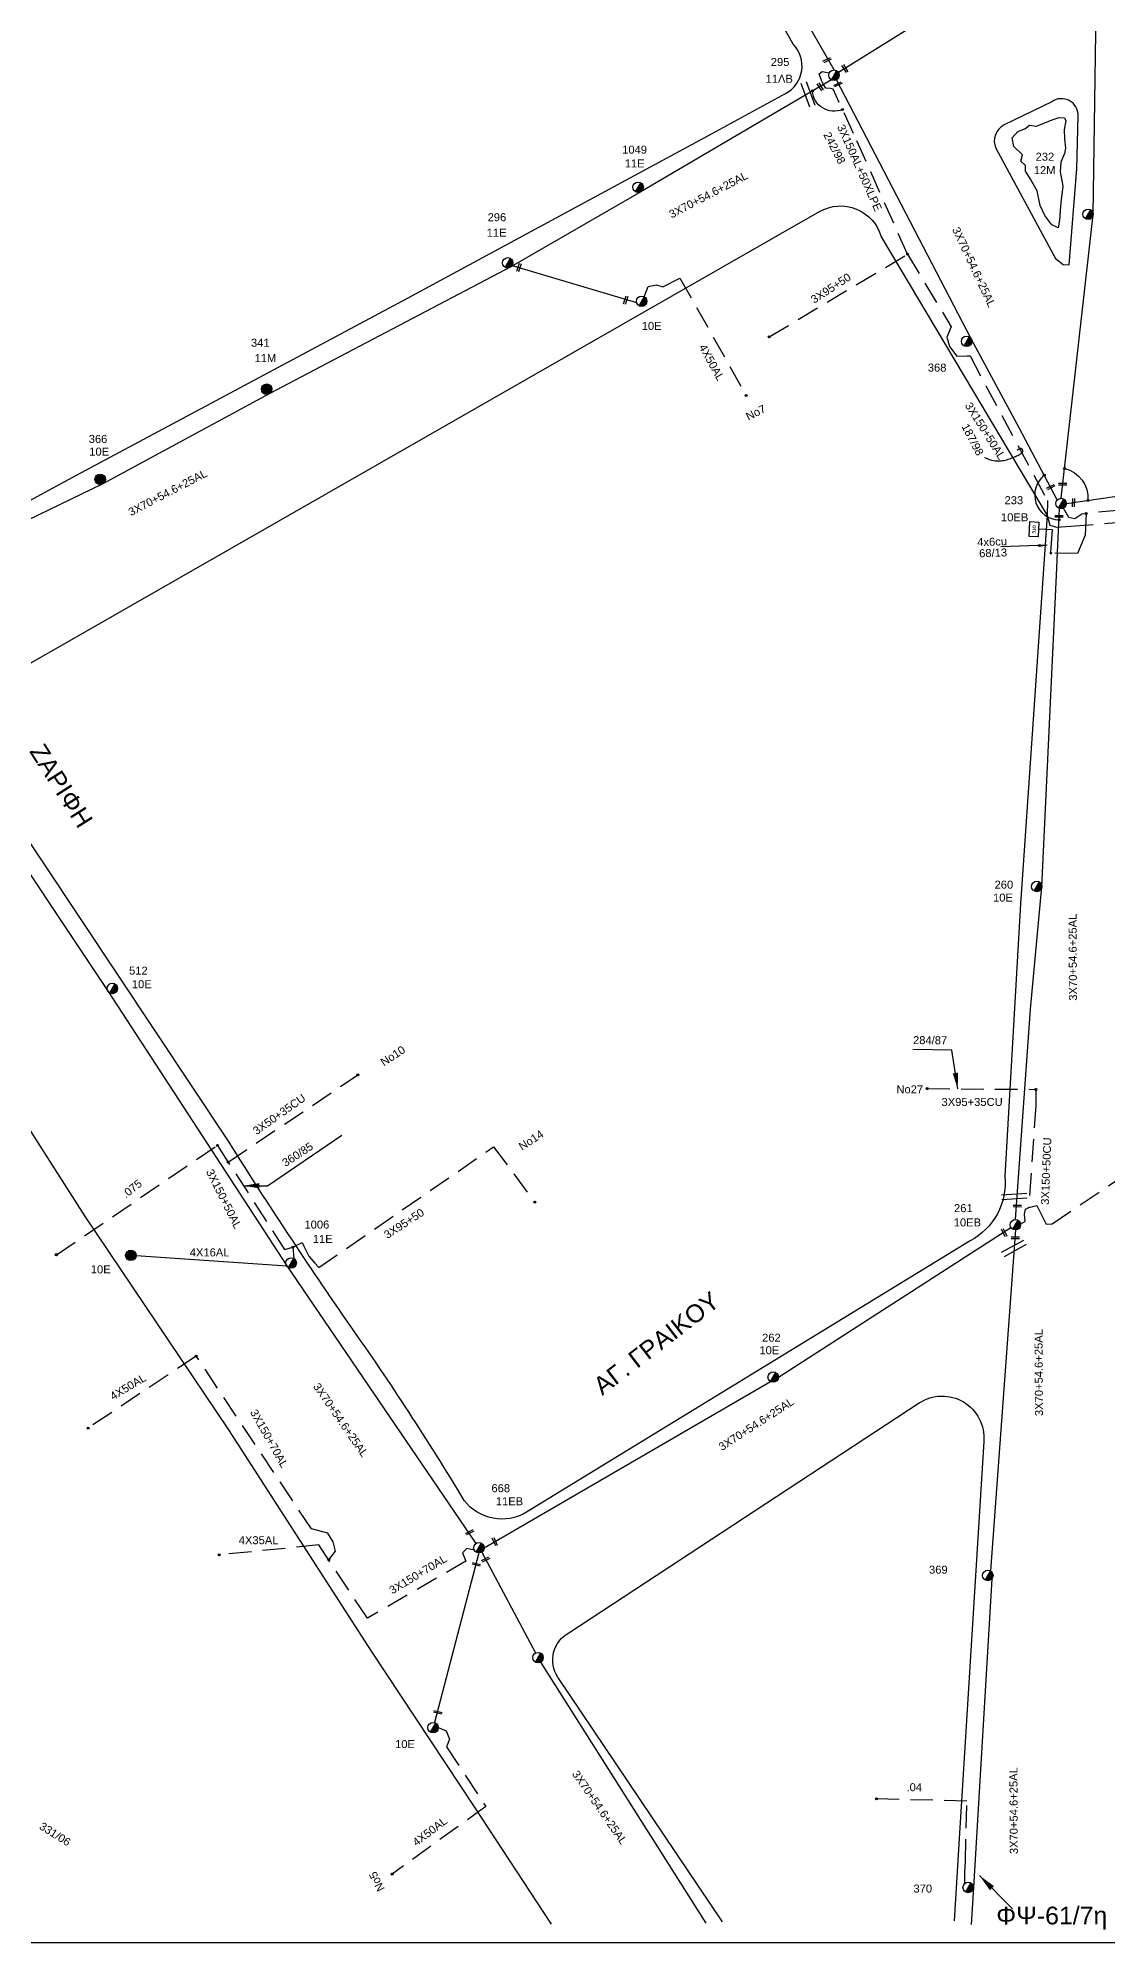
# Model space of a CAD drawing. Header units: millimetres. Extents: x 951 to 2109, y 727 to 2273.
# Drawn here: x 1308.9 to 1429.2, y 730.8 to 945 of the extents above; entities that cross this region are included whole.
import ezdxf

# ---------------------------------------------------------------- set-up
doc = ezdxf.new("R2010")
doc.units = ezdxf.units.MM
doc.linetypes.add('DASHED', pattern=[19.05, 12.7, -6.35])
for name, color, linetype in [('Pillar OTE', 7, 'Continuous'), ('Άγνωστα', 7, 'Continuous'), ('Γέφυρες Εναέριου Δικτύου', 7, 'Continuous'), ('Γυμνά εναέρια ΧΤ (3Φ)   3x50+35CU', 7, 'Continuous'), ('Γυμνά εναέρια ΧΤ (3Φ)   4x35AL', 7, 'Continuous'), ('Εναέρια παροχή ΧΤ 4x16', 7, 'SYN_LINE'), ('Επιγραφές - Σχήματα', 7, 'Continuous'), ('Καλώδια ΧΤ   3x150+50AL', 7, 'DASHED'), ('Καλώδια ΧΤ   3x150+70AL', 7, 'DASHED'), ('Καλώδια ΧΤ   3x150AL+50XLPE', 7, 'DASHED'), ('Καλώδια ΧΤ   3x95+35 CU', 7, 'DASHED'), ('Καλώδια ΧΤ   4x50AL', 7, 'DASHED'), ('Μηχανική τομή', 7, 'Continuous'), ('Στύλος Ξύλινος', 7, 'Continuous'), ('Στύλος Ξύλινος @ 1', 7, 'Continuous'), ('Στύλος ΦΜ', 7, 'Continuous'), ('Στύλος ΦΜ @ 1', 7, 'Continuous'), ('Συνδέσεις', 7, 'Continuous'), ('Συνεστραμμένα ΧΤ   3x70+54.6+25 AL', 7, 'SYN_LINE'), ('Τομή', 7, 'Continuous'), ('Υπόβαθρο ΔΕΗ', 7, 'Continuous'), ('Υπόγεια Καλώδια Δικτύου ΧΤ   .04', 7, 'DASHED'), ('Υπόγεια Καλώδια Δικτύου ΧΤ   .075', 7, 'DASHED'), ('Υπόγεια Καλώδια Δικτύου ΧΤ   .15', 7, 'DASHED'), ('Υπόγεια καλώδια Δικτύου ΧΤ και Παρ. ΧΤ - 3X150+70 AL', 7, 'DASHED'), ('Υπόγεια καλώδια Παροχών ΧΤ   4x50AL', 7, 'DASHED')]:
    doc.layers.add(name, color=color, linetype=linetype)
doc.styles.get("Standard").update_dxf_attribs({"font": 'arial.ttf'})
doc.linetypes.add('SYN_LINE', pattern='A,0.5,-0.0001,["/\\/\\/\\/",Standard,S=0.1,R=0,X=0,Y=-0.05],-0.25', length=0.7501)
doc.dimstyles.new('ISO-25', dxfattribs={"dimtxt": 2.5, "dimasz": 2.5, "dimexe": 1.25, "dimexo": 0.625, "dimtad": 1, "dimtxsty": 'Standard', "dimcen": 2.5, "dimadec": 0, "dimazin": 0, "dimtfac": 1, "dimtmove": 0, "dimatfit": 3, "dimfxl": 1, "dimarcsym": 0})

# ---------------------------------------------------------------- blocks, each defined once
blk = doc.blocks.new('ΥΠΑΡΧΩΝ ΤΣΙΜΕΝΤΕΝΙΟΣ ΣΤΥΛΟΣ')
at = {"layer": 'Στύλος ΦΜ'}
blk.add_hatch(color=7, dxfattribs=at).paths.add_polyline_path([(-1.29, -2.28, 0.574793), (2.62, 0, 0.268822), (1.3, 2.27)])
at = {"layer": 'Στύλος ΦΜ', "color": 7}
blk.add_line((-1.29, -2.28), (1.3, 2.27), dxfattribs=at)
blk.add_circle((0, 0), 2.62, dxfattribs=at)
at = {"layer": 'Στύλος ΦΜ', "flags": 4}
for tag, p in [('ΑΡΙΘΜΟΣ', (-4.68, 8.05)), ('ΤΥΠΟΣ', (-4.91, 3.03))]:
    blk.add_attdef(tag, p, '', height=4, dxfattribs=at)
blk = doc.blocks.new('ΥΠΑΡΧΩΝ ΞΥΛΙΝΟΣ ΣΤΥΛΟΣ')
at = {"layer": 'Στύλος Ξύλινος'}
h = blk.add_hatch(color=7, dxfattribs=at)
h.paths.add_polyline_path([(-2.62, 0, 0.270008), (-1.29, -2.28), (1.3, 2.27, 0.576266)])
h.paths.add_polyline_path([(-1.29, -2.28, 0.574793), (2.62, 0, 0.268822), (1.3, 2.27)])
at = {"layer": 'Στύλος Ξύλινος', "color": 7}
blk.add_line((-1.29, -2.28), (1.3, 2.27), dxfattribs=at)
blk.add_circle((0, 0), 2.62, dxfattribs=at)
at = {"layer": 'Στύλος Ξύλινος', "flags": 4}
for tag, p in [('ΑΡΙΘΜΟΣ', (-4.91, 8.6)), ('ΤΥΠΟΣ', (-4.85, 3.39))]:
    blk.add_attdef(tag, p, '', height=4, dxfattribs=at)
blk = doc.blocks.new('ΜΗΧΑΝΙΚΗ ΤΟΜΗ')
at = {"layer": 'Μηχανική τομή', "ltscale": 40}
for p, q in [((-1.89, 0.78), (1.89, 0.78)), ((1.89, 0), (-1.89, 0))]:
    blk.add_line(p, q, dxfattribs=at)
blk = doc.blocks.new('ΤΟΜΗ')
at = {"layer": 'Τομή', "ltscale": 40}
for p, q in [((-5.68, 0), (5.68, 0)), ((5.68, -2.33), (-5.68, -2.33))]:
    blk.add_line(p, q, dxfattribs=at)
blk = doc.blocks.new('_ΣΥΝΔΕΣΗ')
at = {"layer": 'Συνδέσεις', "linetype": 'SYN_LINE', "ltscale": 40}
blk.add_hatch(color=256, dxfattribs=at).paths.add_polyline_path([(0.5, -0.01, 1), (-0.5, -0.01, 1)])
at = {"layer": 'Συνδέσεις'}
blk.add_circle((0, -0.01), 0.5, dxfattribs=at)
blk = doc.blocks.new('TSONTA XT1')
at = {"ltscale": 40}
h = blk.add_hatch(color=256, dxfattribs=at)
h.dxf.hatch_style = 1
h.paths.add_polyline_path([(596, 2487.7), (597.1, 2488.8), (596, 2489.9), (594.9, 2488.8)])
blk.add_lwpolyline([(594.9, 2488.8), (596, 2489.9), (597.1, 2488.8), (596, 2487.7)], close=True, dxfattribs=at)
blk = doc.blocks.new('PILLAR ΟΤΕ')
at = {"layer": 'Pillar OTE', "ltscale": 40}
blk.add_lwpolyline([(-3.31, 2.02), (3.39, 2.02), (3.39, -1.99), (-3.31, -1.99)], close=True, dxfattribs=at)
at = {"layer": 'Pillar OTE', "insert": (-1.81, 0.71), "char_height": 1.3575, "width": 109.961, "attachment_point": 1}
blk.add_mtext('{\\fArial|b1|i0|c161|p34;OTE}', dxfattribs=at)

msp = doc.modelspace()

# ---------------------------------------------------------------- linework, layer by layer
at = {"layer": 'Άγνωστα', "color": 5, "linetype": 'DASHED', "ltscale": 0.2}
msp.add_lwpolyline([(1391.108, 911.42), (1406.683, 920.725)], dxfattribs=at)
at = {"layer": 'Άγνωστα', "color": 6, "linetype": 'DASHED', "ltscale": 0.2}
msp.add_lwpolyline([(1337.536, 809.021), (1338.58, 809.543), (1338.782, 809.14), (1339.346, 808.01), (1340.02, 807.222), (1340.446, 806.725), (1360.108, 820.312), (1364.753, 814.094)], dxfattribs=at)
at = {"layer": 'Γέφυρες Εναέριου Δικτύου'}
for points in [[(1399.372, 936.994, -0.5113398), (1395.985, 939.092, -1.3945553)], [(1422.073, 895.853, 0.7073335), (1423.738, 890.834, -5.5329798)], [(1424.344, 896.63, -0.3646476), (1426.98, 893.033, -3.7673373)]]:
    msp.add_lwpolyline(points, format="xyb", dxfattribs=at)
at = {"layer": 'Γυμνά εναέρια ΧΤ (3Φ)   3x50+35CU', "color": 6, "linetype": 'DASHED', "ltscale": 0.2}
msp.add_lwpolyline([(1330.255, 818.597), (1344.834, 828.393)], dxfattribs=at)
at = {"layer": 'Γυμνά εναέρια ΧΤ (3Φ)   4x35AL', "color": 6, "linetype": 'DASHED', "ltscale": 0.2}
msp.add_lwpolyline([(1340.455, 775.527), (1329.258, 774.4)], dxfattribs=at)
at = {"layer": 'Εναέρια παροχή ΧΤ 4x16', "ltscale": 20}
msp.add_lwpolyline([(1336.858, 806.902), (1319.897, 808.061)], dxfattribs=at)
at = {"layer": 'Επιγραφές - Σχήματα'}
msp.add_lwpolyline([(951.117, 1235.249), (1948.962, 1235.249), (1948.962, 730.759), (951.117, 730.759)], close=True, dxfattribs=at)
msp.add_lwpolyline([(1419.036, 898.684), (1419.157, 898.776), (1419.252, 898.84), (1419.326, 898.879), (1419.381, 898.899), (1419.422, 898.903), (1419.45, 898.897), (1419.471, 898.883), (1419.488, 898.868), (1419.502, 898.854), (1419.516, 898.842), (1419.529, 898.83), (1419.541, 898.819), (1419.553, 898.807), (1419.564, 898.793), (1419.576, 898.778), (1419.587, 898.759), (1419.598, 898.737), (1419.609, 898.712), (1419.618, 898.684), (1419.626, 898.654), (1419.631, 898.621), (1419.633, 898.587), (1419.631, 898.551), (1419.625, 898.514), (1419.614, 898.477), (1419.596, 898.438), (1419.571, 898.399), (1419.537, 898.357), (1419.493, 898.314), (1419.437, 898.269), (1419.369, 898.221), (1419.287, 898.171), (1419.19, 898.117), (1419.08, 898.061), (1418.958, 898.004), (1418.828, 897.945), (1418.69, 897.887), (1418.547, 897.829), (1418.4, 897.772), (1418.253, 897.717), (1418.105, 897.666), (1417.958, 897.617), (1417.811, 897.573), (1417.663, 897.534), (1417.513, 897.5), (1417.362, 897.472), (1417.209, 897.45), (1417.053, 897.436), (1416.894, 897.43), (1416.728, 897.434), (1416.551, 897.452), (1416.36, 897.485), (1416.152, 897.536), (1415.923, 897.609), (1415.668, 897.704), (1415.386, 897.826)], dxfattribs=at)
at = {"layer": 'Καλώδια ΧΤ   3x150+50AL', "color": 5, "ltscale": 0.2}
msp.add_lwpolyline([(1406.683, 920.725), (1411.606, 912.547), (1411.103, 911.403), (1411.413, 910.329), (1412.24, 909.275), (1413.377, 909.296), (1413.713, 909.296), (1422.423, 893.034), (1422.394, 891.351), (1422.698, 890.262), (1423.426, 890.008), (1424.499, 890.08), (1425.056, 890.118), (1437.704, 891.185), (1449.285, 873.482), (1448.844, 872.238), (1448.946, 870.883), (1449.356, 869.477), (1450.368, 868.49), (1451.705, 868.25), (1452.562, 868.364), (1453.057, 868.696)], dxfattribs=at)
at = {"layer": 'Καλώδια ΧΤ   3x150+50AL', "color": 6, "ltscale": 0.2}
msp.add_lwpolyline([(1329.048, 820.469), (1336.601, 808.754), (1337.536, 809.021), (1337.63, 807.755)], dxfattribs=at)
at = {"layer": 'Καλώδια ΧΤ   3x150+70AL', "color": 30, "ltscale": 0.2}
msp.add_lwpolyline([(1452.769, 869.125), (1451.474, 869.01), (1450.588, 869.332), (1449.921, 870.091), (1449.621, 871.39), (1449.736, 872.529), (1450.105, 873.265), (1444.999, 881.512), (1438.634, 891.693), (1438.193, 892.397), (1436.373, 892.523), (1434.504, 892.338), (1426.312, 891.5), (1425.507, 890.947), (1424.823, 891.098), (1424.243, 892.16)], dxfattribs=at)
at = {"layer": 'Καλώδια ΧΤ   3x150+70AL', "color": 6, "ltscale": 0.2}
msp.add_lwpolyline([(1357.941, 774.934), (1357.122, 775.118), (1356.618, 774.635), (1357.001, 773.688), (1345.923, 767.28), (1340.455, 775.527)], dxfattribs=at)
at = {"layer": 'Καλώδια ΧΤ   3x150AL+50XLPE', "color": 5, "ltscale": 0.2}
msp.add_lwpolyline([(1406.683, 920.724), (1400.611, 934.317), (1398.312, 939.284), (1398.037, 939.361), (1397.512, 939.386), (1397.249, 939.834), (1396.997, 940.262), (1396.738, 941.011), (1397.074, 941.27), (1397.891, 941.129)], dxfattribs=at)
at = {"layer": 'Καλώδια ΧΤ   3x150AL+50XLPE', "color": 30, "linetype": 'DASHED', "ltscale": 0.2}
for points in [[(1426.794, 891.549), (1426.687, 889.119), (1425.802, 887.045), (1422.933, 887.102)], [(1422.816, 887.213), (1422.976, 889.708), (1421.401, 889.809)]]:
    msp.add_lwpolyline(points, dxfattribs=at)
at = {"layer": 'Καλώδια ΧΤ   3x95+35 CU', "color": 6, "ltscale": 0.2}
for points in [[(1408.904, 826.856), (1421.118, 826.779), (1421.106, 824.967)], [(1421.106, 824.967), (1420.327, 813.491)]]:
    msp.add_lwpolyline(points, dxfattribs=at)
at = {"layer": 'Καλώδια ΧΤ   4x50AL', "color": 30, "ltscale": 0.2}
msp.add_lwpolyline([(1377.065, 915.946), (1377.508, 917.091), (1378.448, 917.276), (1379.171, 917.058), (1381.086, 918.048), (1388.535, 904.839)], dxfattribs=at)
at = {"layer": 'Καλώδια ΧΤ   4x50AL', "color": 6, "ltscale": 0.2}
msp.add_lwpolyline([(1353.9, 754.975), (1354.78, 754.597), (1355.163, 753.679), (1354.805, 752.824), (1359.239, 746.093), (1348.709, 738.509)], dxfattribs=at)
at = {"layer": 'Συνεστραμμένα ΧΤ   3x70+54.6+25 AL', "color": 30, "ltscale": 20}
for points in [[(1398.415, 941.449), (1394.408, 948.438), (1382.182, 969.791), (1372.668, 986.076), (1353.416, 1017.925)], [(1409.25, 947.59), (1398.915, 941.171)], [(1413.851, 911.205), (1398.685, 940.337)], [(1423.534, 893.081), (1419.282, 901.123), (1413.851, 911.205)], [(1423.566, 887.163), (1423.798, 892.111)], [(1423.448, 884.629), (1423.566, 887.163)], [(1421.805, 849.55), (1423.448, 884.629)], [(1418.82, 812.135), (1420.523, 835.81), (1421.805, 849.55)]]:
    msp.add_lwpolyline(points, dxfattribs=at)
at = {"layer": 'Συνεστραμμένα ΧΤ   3x70+54.6+25 AL', "color": 2, "ltscale": 20}
for points in [[(1427.582, 925.151), (1428.052, 958.429)], [(1423.962, 893.266), (1427.582, 925.151)], [(1424.55, 892.677), (1438.228, 894.681)], [(1418.82, 810.958), (1416.005, 772.603)], [(1416.173, 771.726), (1414.099, 736.995), (1413.852, 732.847)]]:
    msp.add_lwpolyline(points, dxfattribs=at)
at = {"layer": 'Συνεστραμμένα ΧΤ   3x70+54.6+25 AL', "color": 5, "ltscale": 20}
for points in [[(1398.124, 940.348), (1376.674, 927.751)], [(1376.674, 927.751), (1362.132, 919.345)], [(1362.132, 919.345), (1348.004, 911.915), (1334.864, 905.02)], [(1362.219, 919.459), (1376.201, 915.289)], [(1334.864, 905.02), (1316.141, 894.882)], [(1316.141, 894.882), (1288.405, 881.476)]]:
    msp.add_lwpolyline(points, dxfattribs=at)
at = {"layer": 'Συνεστραμμένα ΧΤ   3x70+54.6+25 AL', "color": 6, "ltscale": 20}
for points in [[(1288.144, 880.696), (1316.741, 837.804)], [(1316.741, 837.804), (1336.844, 806.923)], [(1392.163, 794.411), (1418.324, 811.228)], [(1336.844, 806.923), (1358.128, 775.699)], [(1359.048, 775.213), (1391.283, 793.899)], [(1358.46, 774.624), (1353.46, 755.544)], [(1358.785, 774.722), (1364.838, 763.372)], [(1365.392, 762.332), (1384.005, 732.971)]]:
    msp.add_lwpolyline(points, dxfattribs=at)
at = {"layer": 'Υπόβαθρο ΔΕΗ'}
msp.add_lwpolyline([(1354.802, 1003.855), (1251.928, 946.712, 0.4311765), (1250.519, 941.184), (1254.95, 934.317), (1267.12, 915.29), (1279.495, 895.944), (1286.24, 885.189, 0.3949194), (1291.092, 883.907), (1313.179, 895.883), (1350.508, 915.822), (1384.693, 934.317), (1392.975, 938.799, 0.4985764), (1393.816, 944.368), (1361.412, 1002.037, 0.4171708)], format="xyb", close=True, dxfattribs=at)
msp.add_lwpolyline([(1191.912, 988.345), (1194.429, 988.413), (1198.024, 988.984), (1199.759, 987.344), (1211.947, 968.456), (1234.57, 934.317), (1254.222, 904.297), (1266.192, 886.011), (1292.383, 846.52), (1314.08, 812.564), (1330.306, 788.482), (1346.345, 763.568), (1357.946, 746.077), (1366.612, 732.863)], dxfattribs=at)
at = {"layer": 'Υπόβαθρο ΔΕΗ', "ltscale": 0.2}
for points in [[(1416.616, 932.666), (1423.346, 920.249), (1424.176, 919.554), (1424.876, 919.518), (1425.715, 930.33), (1425.875, 936.307, 0.6179429), (1422.925, 937.883), (1417.565, 935.263, 0.4029508), (1416.616, 932.666, 1.4280428)], [(1301.041, 864.91, -0.4476537), (1302.724, 871.739), (1396.789, 925.529, -0.4877488), (1403.724, 922.693), (1422.394, 891.351), (1419.401, 847.661), (1417.62, 817.008, -0.308775), (1413.713, 809.736, -8.0254865)], [(1413.713, 809.736), (1363.812, 779.212, -0.3853361), (1356.82, 780.533, 0.0178139), (1343.974, 800.227, -0.0111674), (1330.358, 820.821), (1301.041, 864.91)], [(1385.873, 733.144), (1367.361, 760.665, -0.4439554), (1368.598, 765.645), (1407.992, 791.501, -0.6251005), (1415.262, 787.177), (1412.528, 743.116), (1411.916, 733.255)]]:
    msp.add_lwpolyline(points, format="xyb", dxfattribs=at)
msp.add_lwpolyline([(1421.207, 935.12), (1422.969, 935.856), (1423.752, 936.104), (1424.352, 936.078), (1424.482, 935.746), (1424.306, 934.761), (1424.333, 933.701), (1424.444, 932.638), (1424.346, 932.064), (1423.936, 931.071), (1423.87, 929.98), (1424.16, 928.388), (1423.962, 926.836), (1423.91, 926.087), (1423.792, 924.554), (1423.621, 923.686), (1422.91, 924.015), (1422.134, 925.08), (1421.607, 926.198), (1421.278, 927.841), (1420.513, 929.151), (1419.968, 930.081), (1419.973, 930.702), (1419.434, 931.202), (1419.631, 931.912), (1418.642, 932.853), (1418.458, 933.8), (1419.09, 934.537), (1419.893, 934.826), (1420.406, 935.26), (1421.207, 935.12)], dxfattribs=at)
at = {"layer": 'Υπόγεια Καλώδια Δικτύου ΧΤ   .04', "color": 2, "ltscale": 0.2}
msp.add_lwpolyline([(1413.142, 737.455), (1413.115, 738.745), (1413.195, 739.874), (1413.356, 746.691), (1403.204, 746.976)], dxfattribs=at)
at = {"layer": 'Υπόγεια Καλώδια Δικτύου ΧΤ   .075', "color": 6, "ltscale": 0.2}
msp.add_lwpolyline([(1310.93, 808.176), (1329.048, 820.469)], dxfattribs=at)
at = {"layer": 'Υπόγεια Καλώδια Δικτύου ΧΤ   .15', "color": 6, "ltscale": 0.2}
msp.add_lwpolyline([(1419.4, 811.643), (1419.907, 811.908), (1419.832, 812.724), (1419.94, 813.29), (1420.327, 813.491), (1421.215, 813.714), (1422.289, 811.617), (1422.955, 811.667), (1456.125, 833.951), (1440.007, 858.043), (1440.427, 858.883), (1453.43, 868.14)], dxfattribs=at)
at = {"layer": 'Υπόγεια καλώδια Δικτύου ΧΤ και Παρ. ΧΤ - 3X150+70 AL', "color": 6, "ltscale": 0.2}
msp.add_lwpolyline([(1341.569, 773.848), (1342.316, 774.819), (1342.056, 775.861), (1341.454, 776.842), (1339.631, 777.33), (1326.664, 796.776)], dxfattribs=at)
at = {"layer": 'Υπόγεια καλώδια Παροχών ΧΤ   4x50AL', "color": 6, "ltscale": 0.2}
msp.add_lwpolyline([(1326.664, 796.776), (1314.519, 788.678)], dxfattribs=at)

# ---------------------------------------------------------------- block references
at = {"layer": 'Pillar OTE', "xscale": 0.25, "yscale": 0.25, "zscale": 0.25, "rotation": 266.8990043653833}
msp.add_blockref('PILLAR ΟΤΕ', (1420.91, 889.788), dxfattribs=at)
at = {"layer": 'Μηχανική τομή', "xscale": 0.2499999999999998, "yscale": 0.2499999999999998, "zscale": 0.2499999999999998}
for p, rotation in [((1397.683, 942.461), 26.12020859045735), ((1399.558, 941.546), 302.7673572974062), ((1396.786, 939.497), 302.7673572974062), ((1398.896, 939.746), 26.12020859045735), ((1362.883, 919.257), 251.4368180551561), ((1374.894, 915.593), 251.4368180551561), ((1422.838, 894.441), 27.73497765490955), ((1424.149, 894.762), 359.8700659341036), ((1425.45, 892.779), 88.94472219105776), ((1423.731, 891.15), 359.8700659341036), ((1419.025, 813.543), 359.8700659341036), ((1417.471, 810.612), 295.1990284310598), ((1418.824, 809.977), 359.8700659341036), ((1357.382, 777.042), 207.3012743096356), ((1360.157, 775.858), 295.1990284310598), ((1358.202, 773.437), 165.9503157704513), ((1359.168, 773.975), 207.3012743096356), ((1353.868, 756.782), 165.9503157704513)]:
    msp.add_blockref('ΜΗΧΑΝΙΚΗ ΤΟΜΗ', p, dxfattribs=dict(at, rotation=rotation))
at = {"layer": 'Στύλος Ξύλινος @ 1', "ltscale": 40}
ref = msp.add_blockref('ΥΠΑΡΧΩΝ ΞΥΛΙΝΟΣ ΣΤΥΛΟΣ', (1334.591, 905.541), dxfattribs=dict(at, xscale=0.2249999999999091, yscale=0.2249999999999091, zscale=0.2249999999999091))
ref.add_attrib('ΤΥΠΟΣ', '341', (1332.821, 910.318), dxfattribs={"layer": 'Στύλος Ξύλινος', "height": 0.9, "flags": 4})
ref.add_attrib('ΑΡΙΘΜΟΣ', '11M', (1333.222, 908.585), dxfattribs={"layer": 'Στύλος Ξύλινος', "height": 0.9, "flags": 4})
ref = msp.add_blockref('ΥΠΑΡΧΩΝ ΞΥΛΙΝΟΣ ΣΤΥΛΟΣ', (1315.86, 895.4), dxfattribs=dict(at, xscale=0.2249999999999091, yscale=0.2249999999999091, zscale=0.2249999999999091))
ref.add_attrib('ΤΥΠΟΣ', '366', (1314.567, 899.497), dxfattribs={"layer": 'Στύλος Ξύλινος', "height": 0.9, "flags": 4})
ref.add_attrib('ΑΡΙΘΜΟΣ', '10E', (1314.629, 898.069), dxfattribs={"layer": 'Στύλος Ξύλινος', "height": 0.9, "flags": 4})
ref = msp.add_blockref('ΥΠΑΡΧΩΝ ΞΥΛΙΝΟΣ ΣΤΥΛΟΣ', (1319.309, 808.101), dxfattribs=dict(at, xscale=0.2249999999999091, yscale=0.2249999999999091, zscale=0.2249999999999091))
ref.add_attrib('ΤΥΠΟΣ', '10E', (1314.803, 806.078), dxfattribs={"layer": 'Στύλος Ξύλινος', "height": 0.9, "flags": 4})
at = {"layer": 'Στύλος ΦΜ @ 1', "ltscale": 40}
ref = msp.add_blockref('ΥΠΑΡΧΩΝ ΤΣΙΜΕΝΤΕΝΙΟΣ ΣΤΥΛΟΣ', (1398.415, 940.86), dxfattribs=dict(at, xscale=0.2249999999999091, yscale=0.2249999999999091, zscale=0.2249999999999091))
ref.add_attrib('ΤΥΠΟΣ', '295', (1391.297, 941.9), dxfattribs={"layer": 'Στύλος ΦΜ', "height": 0.9, "flags": 4})
ref.add_attrib('ΑΡΙΘΜΟΣ', '11ΛB', (1390.713, 940.013), dxfattribs={"layer": 'Στύλος ΦΜ', "height": 0.9, "flags": 4})
ref = msp.add_blockref('ΥΠΑΡΧΩΝ ΤΣΙΜΕΝΤΕΝΙΟΣ ΣΤΥΛΟΣ', (1376.375, 928.258), dxfattribs=dict(at, xscale=0.2249999999999091, yscale=0.2249999999999091, zscale=0.2249999999999091))
ref.add_attrib('ΤΥΠΟΣ', '1049', (1374.584, 932.041), dxfattribs={"layer": 'Στύλος ΦΜ', "height": 0.9, "flags": 4})
ref.add_attrib('ΑΡΙΘΜΟΣ', '11E', (1374.868, 930.491), dxfattribs={"layer": 'Στύλος ΦΜ', "height": 0.9, "flags": 4})
ref = msp.add_blockref('ΥΠΑΡΧΩΝ ΤΣΙΜΕΝΤΕΝΙΟΣ ΣΤΥΛΟΣ', (1426.997, 925.218), dxfattribs=dict(at, xscale=0.2249999999999091, yscale=0.2249999999999091, zscale=0.2249999999999091))
ref.add_attrib('ΤΥΠΟΣ', '232', (1421.092, 931.243), dxfattribs={"layer": 'Στύλος ΦΜ', "height": 0.9, "flags": 4})
ref.add_attrib('ΑΡΙΘΜΟΣ', '12M', (1420.89, 929.732), dxfattribs={"layer": 'Στύλος ΦΜ', "height": 0.9, "flags": 4})
ref = msp.add_blockref('ΥΠΑΡΧΩΝ ΤΣΙΜΕΝΤΕΝΙΟΣ ΣΤΥΛΟΣ', (1361.711, 919.756), dxfattribs=dict(at, xscale=0.2249999999999091, yscale=0.2249999999999091, zscale=0.2249999999999091))
ref.add_attrib('ΤΥΠΟΣ', '296', (1359.444, 924.437), dxfattribs={"layer": 'Στύλος ΦΜ', "height": 0.9, "flags": 4})
ref.add_attrib('ΑΡΙΘΜΟΣ', '11E', (1359.341, 922.695), dxfattribs={"layer": 'Στύλος ΦΜ', "height": 0.9, "flags": 4})
ref = msp.add_blockref('ΥΠΑΡΧΩΝ ΤΣΙΜΕΝΤΕΝΙΟΣ ΣΤΥΛΟΣ', (1376.772, 915.435), dxfattribs=dict(at, xscale=0.2249999999999091, yscale=0.2249999999999091, zscale=0.2249999999999091))
ref.add_attrib('ΤΥΠΟΣ', '10E', (1376.783, 912.212), dxfattribs={"layer": 'Στύλος ΦΜ', "height": 0.9, "flags": 4})
ref = msp.add_blockref('ΥΠΑΡΧΩΝ ΤΣΙΜΕΝΤΕΝΙΟΣ ΣΤΥΛΟΣ', (1413.332, 910.926), dxfattribs=dict(at, xscale=0.2249999999999091, yscale=0.2249999999999091, zscale=0.2249999999999091))
ref.add_attrib('ΤΥΠΟΣ', '368', (1408.966, 907.519), dxfattribs={"layer": 'Στύλος ΦΜ', "height": 0.9, "flags": 4})
ref = msp.add_blockref('ΥΠΑΡΧΩΝ ΤΣΙΜΕΝΤΕΝΙΟΣ ΣΤΥΛΟΣ', (1423.962, 892.677), dxfattribs=dict(at, xscale=0.2249999999999091, yscale=0.2249999999999091, zscale=0.2249999999999091))
ref.add_attrib('ΤΥΠΟΣ', '233', (1417.598, 892.603), dxfattribs={"layer": 'Στύλος ΦΜ', "height": 0.9, "flags": 4})
ref.add_attrib('ΑΡΙΘΜΟΣ', '10EB', (1417.196, 890.682), dxfattribs={"layer": 'Στύλος ΦΜ', "height": 0.9, "flags": 4})
ref = msp.add_blockref('ΥΠΑΡΧΩΝ ΤΣΙΜΕΝΤΕΝΙΟΣ ΣΤΥΛΟΣ', (1421.218, 849.605), dxfattribs=dict(at, xscale=0.2249999999999091, yscale=0.2249999999999091, zscale=0.2249999999999091))
ref.add_attrib('ΤΥΠΟΣ', '260', (1416.477, 849.357), dxfattribs={"layer": 'Στύλος ΦΜ', "height": 0.9, "flags": 4})
ref.add_attrib('ΑΡΙΘΜΟΣ', '10E', (1416.303, 847.9), dxfattribs={"layer": 'Στύλος ΦΜ', "height": 0.9, "flags": 4})
ref = msp.add_blockref('ΥΠΑΡΧΩΝ ΤΣΙΜΕΝΤΕΝΙΟΣ ΣΤΥΛΟΣ', (1317.231, 838.13), dxfattribs=dict(at, xscale=0.2249999999999091, yscale=0.2249999999999091, zscale=0.2249999999999091))
ref.add_attrib('ΤΥΠΟΣ', '512', (1319.108, 839.686), dxfattribs={"layer": 'Στύλος ΦΜ', "height": 0.9, "flags": 4})
ref.add_attrib('ΑΡΙΘΜΟΣ', '10E', (1319.421, 838.16), dxfattribs={"layer": 'Στύλος ΦΜ', "height": 0.9, "flags": 4})
ref = msp.add_blockref('ΥΠΑΡΧΩΝ ΤΣΙΜΕΝΤΕΝΙΟΣ ΣΤΥΛΟΣ', (1418.82, 811.546), dxfattribs=dict(at, xscale=0.2249999999999091, yscale=0.2249999999999091, zscale=0.2249999999999091))
ref.add_attrib('ΤΥΠΟΣ', '261', (1411.914, 812.964), dxfattribs={"layer": 'Στύλος ΦΜ', "height": 0.9, "flags": 4})
ref.add_attrib('ΑΡΙΘΜΟΣ', '10EB', (1411.881, 811.359), dxfattribs={"layer": 'Στύλος ΦΜ', "height": 0.9, "flags": 4})
ref = msp.add_blockref('ΥΠΑΡΧΩΝ ΤΣΙΜΕΝΤΕΝΙΟΣ ΣΤΥΛΟΣ', (1337.337, 807.244), dxfattribs=dict(at, xscale=0.2249999999999091, yscale=0.2249999999999091, zscale=0.2249999999999091))
ref.add_attrib('ΤΥΠΟΣ', '1006', (1338.842, 811.119), dxfattribs={"layer": 'Στύλος ΦΜ', "height": 0.9, "flags": 4})
ref.add_attrib('ΑΡΙΘΜΟΣ', '11E', (1339.777, 809.505), dxfattribs={"layer": 'Στύλος ΦΜ', "height": 0.9, "flags": 4})
ref = msp.add_blockref('ΥΠΑΡΧΩΝ ΤΣΙΜΕΝΤΕΝΙΟΣ ΣΤΥΛΟΣ', (1391.574, 794.411), dxfattribs=dict(at, xscale=0.2249999999999091, yscale=0.2249999999999091, zscale=0.2249999999999091))
ref.add_attrib('ΤΥΠΟΣ', '262', (1390.318, 798.396), dxfattribs={"layer": 'Στύλος ΦΜ', "height": 0.9, "flags": 4})
ref.add_attrib('ΑΡΙΘΜΟΣ', '10E', (1390.018, 796.982), dxfattribs={"layer": 'Στύλος ΦΜ', "height": 0.9, "flags": 4})
ref = msp.add_blockref('ΥΠΑΡΧΩΝ ΤΣΙΜΕΝΤΕΝΙΟΣ ΣΤΥΛΟΣ', (1358.46, 775.213), dxfattribs=dict(at, xscale=0.2249999999999091, yscale=0.2249999999999091, zscale=0.2249999999999091))
ref.add_attrib('ΤΥΠΟΣ', '668', (1359.876, 781.46), dxfattribs={"layer": 'Στύλος ΦΜ', "height": 0.9, "flags": 4})
ref.add_attrib('ΑΡΙΘΜΟΣ', '11EB', (1360.367, 779.987), dxfattribs={"layer": 'Στύλος ΦΜ', "height": 0.9, "flags": 4})
ref = msp.add_blockref('ΥΠΑΡΧΩΝ ΤΣΙΜΕΝΤΕΝΙΟΣ ΣΤΥΛΟΣ', (1415.712, 772.092), dxfattribs=dict(at, xscale=0.2249999999999091, yscale=0.2249999999999091, zscale=0.2249999999999091))
ref.add_attrib('ΑΡΙΘΜΟΣ', '369', (1409.099, 772.296), dxfattribs={"layer": 'Στύλος ΦΜ', "height": 0.9, "flags": 4})
at = {"layer": 'Στύλος ΦΜ @ 1', "ltscale": 40, "xscale": 0.2249999999999091, "yscale": 0.2249999999999091, "zscale": 0.2249999999999091}
msp.add_blockref('ΥΠΑΡΧΩΝ ΤΣΙΜΕΝΤΕΝΙΟΣ ΣΤΥΛΟΣ', (1365.115, 762.852), dxfattribs=at)
at = {"layer": 'Στύλος ΦΜ @ 1', "ltscale": 40}
ref = msp.add_blockref('ΥΠΑΡΧΩΝ ΤΣΙΜΕΝΤΕΝΙΟΣ ΣΤΥΛΟΣ', (1353.311, 754.975), dxfattribs=dict(at, xscale=0.2249999999999091, yscale=0.2249999999999091, zscale=0.2249999999999091))
ref.add_attrib('ΤΥΠΟΣ', '10E', (1349.035, 752.677), dxfattribs={"layer": 'Στύλος ΦΜ', "height": 0.9, "flags": 4})
ref = msp.add_blockref('ΥΠΑΡΧΩΝ ΤΣΙΜΕΝΤΕΝΙΟΣ ΣΤΥΛΟΣ', (1413.51, 736.995), dxfattribs=dict(at, xscale=0.2249999999999091, yscale=0.2249999999999091, zscale=0.2249999999999091))
ref.add_attrib('ΤΥΠΟΣ', '370', (1407.352, 736.42), dxfattribs={"layer": 'Στύλος ΦΜ', "height": 0.9, "flags": 4})
at = {"layer": 'Συνδέσεις'}
for name, p, xscale, yscale, zscale in [('_ΣΥΝΔΕΣΗ', (1395.986, 939.094), 0.2249999999999091, 0.2249999999999091, 0.2249999999999091), ('_ΣΥΝΔΕΣΗ', (1399.373, 936.997), 0.2249999999999091, 0.2249999999999091, 0.2249999999999091), ('_ΣΥΝΔΕΣΗ', (1406.683, 920.727), 0.2249999999999091, 0.2249999999999091, 0.2249999999999091), ('_ΣΥΝΔΕΣΗ', (1391.109, 911.423), 0.2249999999999091, 0.2249999999999091, 0.2249999999999091), ('_ΣΥΝΔΕΣΗ', (1388.536, 904.842), 0.2249999999999091, 0.2249999999999091, 0.2249999999999091), ('_ΣΥΝΔΕΣΗ', (1422.074, 895.855), 0.2249999999999091, 0.2249999999999091, 0.2249999999999091), ('_ΣΥΝΔΕΣΗ', (1424.344, 896.633), 0.2249999999999091, 0.2249999999999091, 0.2249999999999091), ('_ΣΥΝΔΕΣΗ', (1426.795, 891.552), 0.2249999999999091, 0.2249999999999091, 0.2249999999999091), ('_ΣΥΝΔΕΣΗ', (1426.981, 893.035), 0.2249999999999091, 0.2249999999999091, 0.2249999999999091), ('_ΣΥΝΔΕΣΗ', (1423.739, 890.837), 0.2249999999999091, 0.2249999999999091, 0.2249999999999091), ('TSONTA XT1', (1363.22, 638.226), 0.1, 0.1, 0.1), ('_ΣΥΝΔΕΣΗ', (1344.834, 828.395), 0.2249999999999091, 0.2249999999999091, 0.2249999999999091), ('_ΣΥΝΔΕΣΗ', (1408.905, 826.859), 0.2249999999999091, 0.2249999999999091, 0.2249999999999091), ('_ΣΥΝΔΕΣΗ', (1421.119, 826.782), 0.2249999999999091, 0.2249999999999091, 0.2249999999999091), ('_ΣΥΝΔΕΣΗ', (1329.049, 820.472), 0.2249999999999091, 0.2249999999999091, 0.2249999999999091), ('_ΣΥΝΔΕΣΗ', (1330.256, 818.6), 0.2249999999999091, 0.2249999999999091, 0.2249999999999091), ('_ΣΥΝΔΕΣΗ', (1364.754, 814.096), 0.2249999999999091, 0.2249999999999091, 0.2249999999999091), ('_ΣΥΝΔΕΣΗ', (1310.93, 808.179), 0.2249999999999091, 0.2249999999999091, 0.2249999999999091), ('_ΣΥΝΔΕΣΗ', (1337.537, 809.024), 0.2249999999999091, 0.2249999999999091, 0.2249999999999091), ('_ΣΥΝΔΕΣΗ', (1326.665, 796.779), 0.2249999999999091, 0.2249999999999091, 0.2249999999999091), ('_ΣΥΝΔΕΣΗ', (1314.52, 788.68), 0.2249999999999091, 0.2249999999999091, 0.2249999999999091), ('_ΣΥΝΔΕΣΗ', (1329.259, 774.403), 0.2249999999999091, 0.2249999999999091, 0.2249999999999091), ('_ΣΥΝΔΕΣΗ', (1341.569, 773.85), 0.2249999999999091, 0.2249999999999091, 0.2249999999999091), ('_ΣΥΝΔΕΣΗ', (1403.204, 746.979), 0.2249999999999091, 0.2249999999999091, 0.2249999999999091), ('_ΣΥΝΔΕΣΗ', (1348.709, 738.512), 0.2249999999999091, 0.2249999999999091, 0.2249999999999091)]:
    msp.add_blockref(name, p, dxfattribs=dict(at, xscale=xscale, yscale=yscale, zscale=zscale))
at = {"layer": 'Τομή'}
for p, xscale, yscale, zscale, rotation in [((1395.217, 938.615), 0.2499999999999999, 0.2499999999999999, 0.2499999999999999, 110.3524216493496), ((1418.686, 815.018), 0.2499999999999999, 0.2499999999999999, 0.2499999999999999, 4.00338990911511), ((1418.517, 809.139), 0.25, 0.25, 0.25, 28.62872764105562)]:
    msp.add_blockref('ΤΟΜΗ', p, dxfattribs=dict(at, xscale=xscale, yscale=yscale, zscale=zscale, rotation=rotation))

# ---------------------------------------------------------------- texts
at = {"layer": 'Γυμνά εναέρια ΧΤ (3Φ)   3x50+35CU', "color": 7, "insert": (1332.93, 822.349), "char_height": 0.9, "width": 84.18588, "attachment_point": 1, "rotation": 35.31843}
msp.add_mtext('3X50+35CU', dxfattribs=at)
at = {"layer": 'Γυμνά εναέρια ΧΤ (3Φ)   4x35AL', "color": 7, "insert": (1331.446, 776.51), "char_height": 0.9, "width": 84.18588, "attachment_point": 1}
msp.add_mtext('4X35AL', dxfattribs=at)
at = {"layer": 'Εναέρια παροχή ΧΤ 4x16', "color": 7, "insert": (1325.933, 808.886), "char_height": 0.9, "width": 84.18588, "attachment_point": 1}
msp.add_mtext('4X16AL', dxfattribs=at)
at = {"layer": 'Επιγραφές - Σχήματα', "char_height": 0.9, "attachment_point": 1}
for s, heights, insert, rotation in [('242/98', [1.708], (1397.988, 934.592), 297.36942), ('3X95+50', [1.708], (1395.685, 915.898), 33.11628), ('No7', [1.708], (1388.379, 902.802), 26.61292), ('187/98', [1.708], (1413.526, 901.788), 297.36942), ('4x6cu', [1.708], (1414.504, 888.771), 2.07915), ('68/13', [1.708], (1414.724, 887.524), 2.07915), ('No10', [1.708], (1347.275, 830.108), 33.11628), ('284/87', [1.708], (1407.305, 832.768), 359.69725), ('No27', [1.708], (1405.433, 827.24), 359.69725), ('360/85', [1.708], (1336.211, 818.785), 33.11628), ('No14', [1.708], (1362.827, 820.623), 33.11628), ('3X95+50', [1.708], (1347.671, 810.678), 33.11628), ('331/06', [0], (1309.405, 744.405), 327.81632), ('No5', [0], (1347.086, 736.425), 116.38319)]:
    msp.add_mtext_dynamic_manual_height_columns(s, width=11.38328, gutter_width=12.5, heights=heights, dxfattribs=dict(at, insert=insert, rotation=rotation))
at = {"layer": 'Επιγραφές - Σχήματα', "color": 7, "char_height": 2, "width": 84.18588, "attachment_point": 1}
for s, insert, rotation in [('ΖΑΡΙΦΗ', (1309.532, 865.88), 302.43578), ('ΑΓ. ΓΡΑΙΚΟΥ', (1371.12, 793.877), 37.53291)]:
    msp.add_mtext(s, dxfattribs=dict(at, insert=insert, rotation=rotation))
at = {"layer": 'Επιγραφές - Σχήματα', "color": 7, "insert": (1416.673, 734.839), "char_height": 2, "width": 84.18588, "attachment_point": 1}
msp.add_mtext('ΦΨ-61/7η', dxfattribs=at)
at = {"layer": 'Καλώδια ΧΤ   3x150+50AL', "color": 7, "char_height": 0.9, "width": 84.18588, "attachment_point": 1}
for insert, rotation in [((1413.855, 904.189), 302.33325), ((1328.545, 817.92), 296.6301)]:
    msp.add_mtext('3X150+50AL', dxfattribs=dict(at, insert=insert, rotation=rotation))
at = {"layer": 'Καλώδια ΧΤ   3x150+70AL', "color": 7, "insert": (1348.262, 770.721), "char_height": 0.9, "width": 84.18588, "attachment_point": 1, "rotation": 31.2068}
msp.add_mtext('3X150+70AL', dxfattribs=at)
at = {"layer": 'Καλώδια ΧΤ   3x150AL+50XLPE', "color": 7, "insert": (1401.288, 930.445), "char_height": 0.9, "width": 13.92422, "attachment_point": 5, "rotation": 294.06988}
msp.add_mtext('3X150AL+50XLPE', dxfattribs=at)
at = {"layer": 'Καλώδια ΧΤ   3x95+35 CU', "color": 7, "insert": (1410.508, 825.81), "char_height": 0.9, "width": 84.18588, "attachment_point": 1}
msp.add_mtext('3X95+35CU', dxfattribs=at)
at = {"layer": 'Καλώδια ΧΤ   3x95+35 CU', "color": 7, "insert": (1421.683, 813.813), "char_height": 0.9, "width": 84.18588, "attachment_point": 1, "rotation": 87.82405}
msp.add_mtext('3X150+50CU', dxfattribs=at)
at = {"layer": 'Καλώδια ΧΤ   4x50AL', "color": 7, "char_height": 0.9, "width": 84.18588, "attachment_point": 1}
for insert, rotation in [((1383.971, 910.727), 298.79925), ((1350.887, 742.302), 37.32126)]:
    msp.add_mtext('4X50AL', dxfattribs=dict(at, insert=insert, rotation=rotation))
at = {"layer": 'Συνεστραμμένα ΧΤ   3x70+54.6+25 AL', "color": 7, "char_height": 0.9, "width": 84.18588, "attachment_point": 1}
for insert, rotation in [((1379.736, 925.539), 27.67537), ((1412.492, 923.904), 295.06486), ((1318.906, 892.035), 27.67537), ((1424.846, 836.749), 90.28655), ((1421.02, 790.019), 90.28655), ((1340.502, 793.866), 304.78508), ((1385.313, 786.833), 33.03548), ((1369.631, 750.278), 304.78508), ((1418.193, 740.738), 90.28655)]:
    msp.add_mtext('3X70+54.6+25AL', dxfattribs=dict(at, insert=insert, rotation=rotation))
at = {"layer": 'Υπόγεια Καλώδια Δικτύου ΧΤ   .04', "color": 7, "insert": (1406.57, 748.723), "char_height": 0.9, "width": 84.18588, "attachment_point": 1}
msp.add_mtext('.04', dxfattribs=at)
at = {"layer": 'Υπόγεια Καλώδια Δικτύου ΧΤ   .075', "color": 7, "insert": (1318.184, 815.193), "char_height": 0.9, "width": 84.18588, "attachment_point": 1, "rotation": 38.39081}
msp.add_mtext('.075', dxfattribs=at)
at = {"layer": 'Υπόγεια καλώδια Δικτύου ΧΤ και Παρ. ΧΤ - 3X150+70 AL', "color": 7, "insert": (1333.471, 790.904), "char_height": 0.9, "width": 84.18588, "attachment_point": 1, "rotation": 299.44693}
msp.add_mtext('3X150+70AL', dxfattribs=at)
at = {"layer": 'Υπόγεια καλώδια Παροχών ΧΤ   4x50AL', "color": 7, "insert": (1316.843, 792.544), "char_height": 0.9, "width": 84.18588, "attachment_point": 1, "rotation": 31.01575}
msp.add_mtext('4X50AL', dxfattribs=at)

# ---------------------------------------------------------------- leaders
at = {"layer": 'Επιγραφές - Σχήματα', "ltscale": 40}
for points, override in [([(1422.383, 887.978), (1417.165, 887.79)], {"dimasz": 1, "dimtad": 0}), ([(1414.77, 738.343), (1418.487, 734.584)], {"dimasz": 2, "dimtad": 0})]:
    msp.add_leader(points, dimstyle='ISO-25', override=override, dxfattribs=at)
at = {"layer": 'Επιγραφές - Σχήματα'}
for points in [[(1412.338, 826.834), (1411.662, 831.202), (1407.274, 831.248)], [(1331.974, 815.932), (1334.7, 815.939), (1343.039, 821.641)]]:
    msp.add_leader(points, dimstyle='ISO-25', override={"dimasz": 1.8, "dimgap": 0.625, "dimtad": 0}, dxfattribs=at)

doc.saveas('drawing.dxf')
